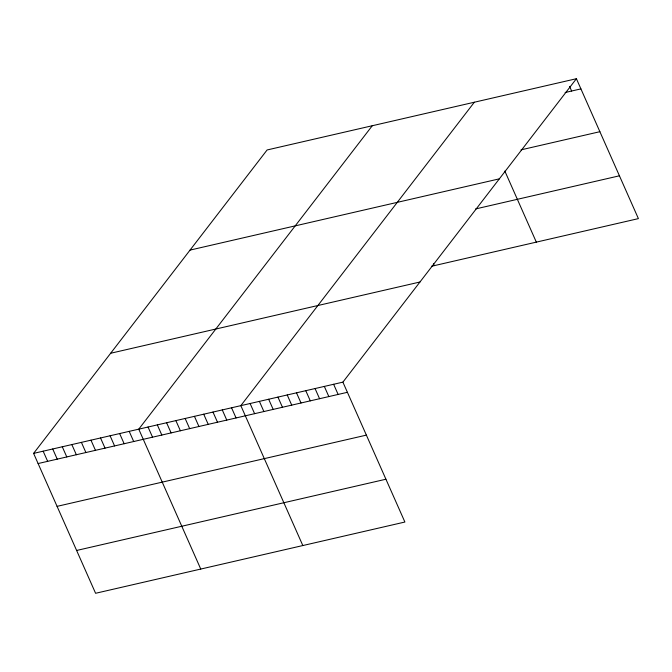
<?xml version="1.0" encoding="UTF-8"?>
<svg xmlns="http://www.w3.org/2000/svg" width="672" height="672" viewBox="0 0 672 672"><rect width="100%" height="100%" fill="white"/><g stroke="black" fill="none" stroke-linecap="round" stroke-linejoin="round"><path stroke-width="1.01" d="M576.408 78.716L342.896 382.141L404.897 522.035L95.592 593.284L33.6 453.382L267.103 149.965L576.408 78.716L638.4 218.618L431.399 266.297M372.271 125.74L138.76 429.156L200.76 569.058M474.34 102.228L240.828 405.644L302.828 545.546M565.135 92.518L580.91 88.889M521.01 149.864L599.886 131.695M190.05 250.093L499.346 178.844M475.608 208.933L619.424 175.804M110.653 353.254L419.958 282.013M33.6 453.382L342.896 382.141M38.102 463.546L347.407 392.305M57.078 506.36L366.374 435.12M76.625 550.469L385.921 479.228M569.587 86.402L571.628 91.022M504.848 171.091L536.332 242.13M433.423 263.735L434.263 265.642M333.623 384.275L338.125 394.447M324.341 386.417L328.843 396.581M315.059 388.55L319.57 398.714M305.785 390.684L310.288 400.856M296.503 392.826L301.006 402.99M287.221 394.96L291.732 405.132M277.948 397.102L282.45 407.266M268.666 399.235L273.176 409.408M259.392 401.377L263.894 411.541M250.11 403.511L254.612 413.675M231.554 407.786L236.057 417.95M222.272 409.92L226.775 420.092M212.99 412.062L217.501 422.226M203.717 414.196L208.219 424.368M194.435 416.338L198.937 426.502M185.153 418.471L189.664 428.644M175.879 420.613L180.382 430.777M166.597 422.747L171.108 432.911M157.324 424.88L161.826 435.053M148.042 427.022L152.544 437.186M129.2 431.357L133.703 441.529M119.641 433.566L124.144 443.73M110.082 435.767L114.584 445.931M100.523 437.968L105.025 448.132M90.964 440.168L95.466 450.332M81.404 442.369L85.907 452.542M71.837 444.57L76.348 454.742M62.278 446.771L66.788 456.943M52.718 448.98L57.229 459.144M43.159 451.181L47.662 461.345"/></g></svg>
